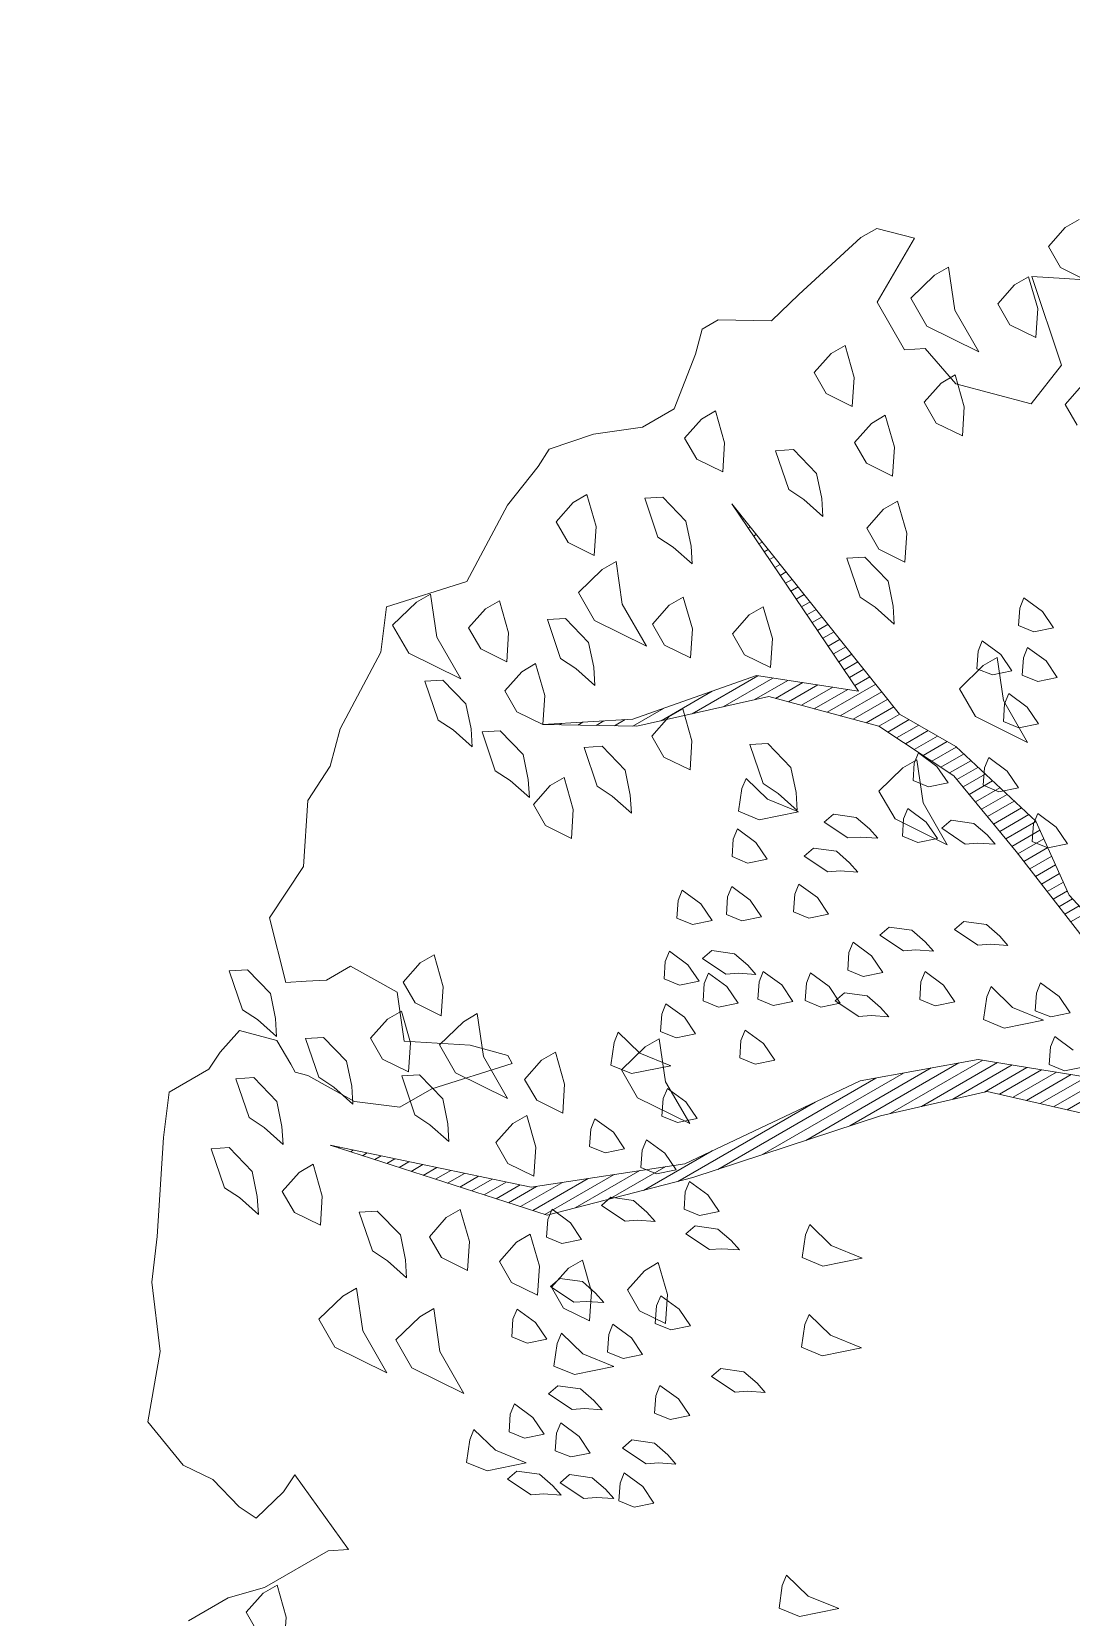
# Model space of a CAD drawing. Header units: metres. Extents: x 12093 to 20303, y 514 to 1412.
# Drawn here: x 19768.824 to 19770.395, y 685.717 to 688.113 of the extents above; entities that cross this region are included whole.
import ezdxf

# ---------------------------------------------------------------- set-up
doc = ezdxf.new("R2010")
doc.units = ezdxf.units.M
doc.layers.get('0').update_dxf_attribs({"lineweight": 13})
for name, color, linetype, lineweight in [('AMBI-GRASS', 104, 'Continuous', 20), ('ARBOLES', 52, 'Continuous', 13), ('grass', 64, 'Continuous', 13)]:
    doc.layers.add(name, color=color, linetype=linetype, lineweight=lineweight)

# ---------------------------------------------------------------- blocks, each defined once
blk = doc.blocks.new('ghgfghgh')
at = {"layer": 'ARBOLES', "lineweight": 20}
for p, q in [((20000.7793, 664.8432), (20000.9392, 664.6429)), ((20000.9001, 664.6647), (20000.7793, 664.8432)), ((20000.7797, 664.8425), (20000.7798, 664.8425)), ((20000.7848, 664.835), (20000.7855, 664.8354)), ((20000.7899, 664.8275), (20000.7912, 664.8283)), ((20000.795, 664.82), (20000.7969, 664.8211)), ((20000.8, 664.8125), (20000.8026, 664.814)), ((20000.8051, 664.805), (20000.8083, 664.8068)), ((20000.8102, 664.7975), (20000.814, 664.7997)), ((20000.8152, 664.79), (20000.8197, 664.7926)), ((20000.8203, 664.7825), (20000.8254, 664.7854)), ((20000.8254, 664.775), (20000.8311, 664.7783)), ((20000.8305, 664.7675), (20000.8368, 664.7712)), ((20000.8355, 664.76), (20000.8425, 664.764)), ((20000.8406, 664.7525), (20000.8482, 664.7569)), ((20000.8457, 664.745), (20000.8539, 664.7498)), ((20000.8507, 664.7375), (20000.8596, 664.7426)), ((20000.8558, 664.73), (20000.8653, 664.7355)), ((20000.8609, 664.7225), (20000.871, 664.7284)), ((20000.866, 664.7151), (20000.8767, 664.7212)), ((20000.871, 664.7076), (20000.8824, 664.7141)), ((20000.8761, 664.7001), (20000.8881, 664.707)), ((20000.8812, 664.6926), (20000.8938, 664.6998)), ((20000.8863, 664.6851), (20000.8995, 664.6927)), ((20000.8913, 664.6776), (20000.9052, 664.6856)), ((20000.685, 664.638), (20000.8029, 664.6795)), ((20000.7415, 664.6432), (20000.804, 664.6793)), ((20000.771, 664.6498), (20000.8183, 664.6771)), ((20000.8005, 664.6564), (20000.8326, 664.6749)), ((20000.8029, 664.6795), (20000.9001, 664.6647)), ((20000.8209, 664.6578), (20000.8469, 664.6728)), ((20000.8333, 664.6545), (20000.8612, 664.6706)), ((20000.8456, 664.6512), (20000.8755, 664.6684)), ((20000.8579, 664.6479), (20000.8898, 664.6662)), ((20000.8703, 664.6446), (20000.9166, 664.6713)), ((20000.8964, 664.6701), (20000.9109, 664.6784)), ((20000.8144, 664.6595), (20000.6888, 664.6314)), ((20000.7119, 664.6365), (20000.7605, 664.6646)), ((20000.9193, 664.6314), (20000.8144, 664.6595)), ((20000.8826, 664.6413), (20000.9223, 664.6642)), ((20000.8949, 664.6379), (20000.928, 664.657)), ((20000.9073, 664.6346), (20000.9337, 664.6499)), ((20000.5993, 664.6329), (20000.685, 664.638)), ((20000.6324, 664.6323), (20000.6373, 664.6351)), ((20000.6499, 664.632), (20000.6574, 664.6364)), ((20000.6675, 664.6317), (20000.6776, 664.6376)), ((20000.685, 664.6314), (20000.7143, 664.6483)), ((20000.9195, 664.6313), (20000.9394, 664.6428)), ((20000.9279, 664.6257), (20000.9484, 664.6376)), ((20000.9392, 664.6429), (20000.9927, 664.6118)), ((20000.6888, 664.6314), (20000.5993, 664.6329)), ((20000.6148, 664.6326), (20000.6171, 664.6339)), ((20000.9909, 664.5841), (20000.9193, 664.6314)), ((20000.9363, 664.6202), (20000.9574, 664.6323)), ((20000.9448, 664.6146), (20000.9664, 664.6271)), ((20000.9532, 664.609), (20000.9754, 664.6218)), ((20000.9616, 664.6035), (20000.9844, 664.6166)), ((20000.97, 664.5979), (20000.9932, 664.6113)), ((20000.9784, 664.5923), (20001.0001, 664.6048)), ((20000.9927, 664.6118), (20001.0692, 664.5407)), ((20000.9869, 664.5868), (20001.007, 664.5984)), ((20000.9939, 664.5804), (20001.0139, 664.592)), ((20001.0502, 664.512), (20000.9909, 664.5841)), ((20000.9997, 664.5734), (20001.0209, 664.5856)), ((20001.0056, 664.5663), (20001.0278, 664.5791)), ((20001.0114, 664.5592), (20001.0347, 664.5727)), ((20001.0172, 664.5522), (20001.0416, 664.5663)), ((20001.023, 664.5451), (20001.0485, 664.5598)), ((20001.0288, 664.538), (20001.0555, 664.5534)), ((20001.0347, 664.531), (20001.0624, 664.547)), ((20001.0405, 664.5239), (20001.0692, 664.5405)), ((20001.0463, 664.5168), (20001.073, 664.5322)), ((20001.0692, 664.5407), (20001.1009, 664.4703)), ((20001.052, 664.5097), (20001.0767, 664.524)), ((20001.0576, 664.5025), (20001.0804, 664.5157)), ((20001.1546, 664.3773), (20001.0502, 664.512)), ((20001.0632, 664.4953), (20001.0842, 664.5074)), ((20001.0688, 664.4881), (20001.0879, 664.4992)), ((20001.0743, 664.4809), (20001.0916, 664.4909)), ((20001.0799, 664.4737), (20001.0954, 664.4826)), ((20001.0855, 664.4665), (20001.0991, 664.4744)), ((20001.1009, 664.4703), (20001.1488, 664.4182)), ((20001.0911, 664.4593), (20001.1041, 664.4668)), ((20001.0967, 664.4521), (20001.1104, 664.46)), ((20001.1022, 664.4449), (20001.1166, 664.4532)), ((20001.086, 664.2687), (20001.1978, 664.3333)), ((20001.0989, 664.2657), (20001.2023, 664.3254)), ((20000.8499, 664.2366), (20000.9694, 664.3056)), ((20000.8919, 664.2505), (20000.9958, 664.3105)), ((20000.9017, 664.2933), (20001.014, 664.3138)), ((20000.9302, 664.2622), (20001.0184, 664.3131)), ((20000.9601, 664.269), (20001.0324, 664.3108)), ((20000.99, 664.2759), (20001.0465, 664.3085)), ((20001.014, 664.3138), (20001.1217, 664.2962)), ((20001.02, 664.2827), (20001.0606, 664.3062)), ((20001.0344, 664.2806), (20001.0746, 664.3039)), ((20000.7345, 664.2144), (20000.9017, 664.2933)), ((20000.7658, 664.2089), (20000.9166, 664.296)), ((20000.8078, 664.2228), (20000.943, 664.3008)), ((20001.0473, 664.2777), (20001.0887, 664.3016)), ((20001.0602, 664.2747), (20001.1028, 664.2993)), ((20001.0731, 664.2717), (20001.1169, 664.297)), ((20000.7278, 664.1975), (20000.8587, 664.273)), ((20001.0227, 664.2833), (20000.9209, 664.26)), ((20001.1762, 664.2478), (20001.0227, 664.2833)), ((20000.9209, 664.26), (20000.7421, 664.2012)), ((20000.3963, 664.232), (20000.5879, 664.1919)), ((20000.6033, 664.1653), (20000.3963, 664.232)), ((20000.4157, 664.2257), (20000.4185, 664.2274)), ((20000.6952, 664.189), (20000.7604, 664.2267)), ((20000.4273, 664.222), (20000.4317, 664.2246)), ((20000.4389, 664.2183), (20000.445, 664.2218)), ((20000.4505, 664.2145), (20000.4582, 664.219)), ((20000.4621, 664.2108), (20000.4715, 664.2163)), ((20000.4736, 664.2071), (20000.4848, 664.2135)), ((20000.5879, 664.1919), (20000.7345, 664.2144)), ((20000.6625, 664.1806), (20000.7163, 664.2117)), ((20000.4852, 664.2033), (20000.498, 664.2107)), ((20000.4968, 664.1996), (20000.5113, 664.2079)), ((20000.5084, 664.1959), (20000.5245, 664.2052)), ((20000.52, 664.1921), (20000.5378, 664.2024)), ((20000.5316, 664.1884), (20000.551, 664.1996)), ((20000.5432, 664.1847), (20000.5643, 664.1968)), ((20000.5779, 664.1735), (20000.6178, 664.1965)), ((20000.5895, 664.1697), (20000.6425, 664.2003)), ((20000.6011, 664.166), (20000.6671, 664.2041)), ((20000.7421, 664.2012), (20000.6033, 664.1653)), ((20000.6299, 664.1722), (20000.6917, 664.2079)), ((20000.5548, 664.1809), (20000.5775, 664.1941)), ((20000.5664, 664.1772), (20000.5932, 664.1927))]:
    blk.add_line(p, q, dxfattribs=at)
at = {"layer": 'grass'}
for p, q in [((20000.9024, 665.097), (20000.9175, 665.1057)), ((20000.9175, 665.1057), (20000.9533, 665.0962)), ((20001.0971, 665.1065), (20001.081, 665.0883)), ((20001.1104, 665.1141), (20001.0971, 665.1065)), ((20000.843, 665.0426), (20000.9024, 665.097)), ((20000.9533, 665.0962), (20000.9178, 665.0353)), ((20001.081, 665.0883), (20001.0925, 665.0684)), ((20000.9726, 665.0612), (20000.9498, 665.0392)), ((20000.9859, 665.0688), (20000.9726, 665.0612)), ((20000.9918, 665.0279), (20000.9859, 665.0688)), ((20001.0621, 665.0596), (20001.0488, 665.052)), ((20001.0708, 665.0292), (20001.0621, 665.0596)), ((20001.0651, 665.0598), (20001.0965, 665.0578)), ((20001.0936, 664.9754), (20001.0651, 665.0598)), ((20001.0925, 665.0684), (20001.1173, 665.0561)), ((20001.0965, 665.0578), (20001.1908, 665.0517)), ((20000.8171, 665.0175), (20000.843, 665.0426)), ((20001.0488, 665.052), (20001.0327, 665.0338)), ((20000.9178, 665.0353), (20000.944, 664.9899)), ((20000.9178, 665.0353), (20000.9178, 665.0353)), ((20000.9498, 665.0392), (20000.9652, 665.0126)), ((20001.0148, 664.988), (20000.9918, 665.0279)), ((20001.0327, 665.0338), (20001.0442, 665.0139)), ((20001.069, 665.0016), (20001.0708, 665.0292)), ((20000.7511, 665.0097), (20000.7662, 665.0184)), ((20000.7662, 665.0184), (20000.8171, 665.0175)), ((20000.9652, 665.0126), (20001.0148, 664.988)), ((20001.0442, 665.0139), (20001.069, 665.0016)), ((20000.7447, 664.9858), (20000.7511, 665.0097)), ((20000.7243, 664.9337), (20000.7447, 664.9858)), ((20000.8739, 664.9864), (20000.8578, 664.9683)), ((20000.8872, 664.9941), (20000.8739, 664.9864)), ((20000.8959, 664.9637), (20000.8872, 664.9941)), ((20000.944, 664.9899), (20000.9635, 664.9911)), ((20000.9635, 664.9911), (20000.9929, 664.9576)), ((20000.8578, 664.9683), (20000.8693, 664.9483)), ((20001.0645, 664.9385), (20001.0936, 664.9754)), ((20000.8941, 664.9361), (20000.8959, 664.9637)), ((20000.9787, 664.9583), (20000.9626, 664.9402)), ((20000.992, 664.966), (20000.9787, 664.9583)), ((20001.0007, 664.9356), (20000.992, 664.966)), ((20000.9929, 664.9576), (20001.0645, 664.9385)), ((20001.113, 664.9561), (20001.0969, 664.9379)), ((20000.8693, 664.9483), (20000.8941, 664.9361)), ((20000.9626, 664.9402), (20000.9741, 664.9202)), ((20001.0969, 664.9379), (20001.1084, 664.918)), ((20000.6941, 664.9162), (20000.7243, 664.9337)), ((20000.7503, 664.924), (20000.7342, 664.9058)), ((20000.7636, 664.9317), (20000.7503, 664.924)), ((20000.7723, 664.9012), (20000.7636, 664.9317)), ((20000.9255, 664.9276), (20000.9123, 664.9199)), ((20000.9343, 664.8972), (20000.9255, 664.9276)), ((20000.999, 664.908), (20001.0007, 664.9356)), ((20000.6053, 664.8952), (20000.6475, 664.9095)), ((20000.6475, 664.9095), (20000.6941, 664.9162)), ((20000.9123, 664.9199), (20000.8961, 664.9018)), ((20000.9741, 664.9202), (20000.999, 664.908)), ((20000.5946, 664.8789), (20000.6053, 664.8952)), ((20000.7342, 664.9058), (20000.7458, 664.8859)), ((20000.7706, 664.8736), (20000.7723, 664.9012)), ((20000.8209, 664.8938), (20000.8381, 664.8949)), ((20000.8335, 664.8567), (20000.8209, 664.8938)), ((20000.8381, 664.8949), (20000.8601, 664.8721)), ((20000.8961, 664.9018), (20000.9077, 664.8818)), ((20000.9325, 664.8696), (20000.9343, 664.8972)), ((20000.5655, 664.842), (20000.5946, 664.8789)), ((20000.7458, 664.8859), (20000.7706, 664.8736)), ((20000.9077, 664.8818), (20000.9325, 664.8696)), ((20000.8601, 664.8721), (20000.865, 664.8483)), ((20000.6411, 664.8521), (20000.6279, 664.8444)), ((20000.6499, 664.8216), (20000.6411, 664.8521)), ((20000.6964, 664.8485), (20000.7135, 664.8495)), ((20000.7089, 664.8114), (20000.6964, 664.8485)), ((20000.7135, 664.8495), (20000.7355, 664.8268)), ((20000.8478, 664.8473), (20000.8335, 664.8567)), ((20000.866, 664.8312), (20000.8478, 664.8473)), ((20000.865, 664.8483), (20000.866, 664.8312)), ((20000.5268, 664.7692), (20000.5655, 664.842)), ((20000.6279, 664.8444), (20000.6117, 664.8262)), ((20000.924, 664.8381), (20000.9079, 664.8199)), ((20000.9373, 664.8458), (20000.924, 664.8381)), ((20000.946, 664.8153), (20000.9373, 664.8458)), ((20000.6117, 664.8262), (20000.6233, 664.8063)), ((20000.6481, 664.794), (20000.6499, 664.8216)), ((20000.7355, 664.8268), (20000.7404, 664.803)), ((20000.9079, 664.8199), (20000.9195, 664.8)), ((20000.6233, 664.8063), (20000.6481, 664.794)), ((20000.7233, 664.802), (20000.7089, 664.8114)), ((20000.7414, 664.7859), (20000.7233, 664.802)), ((20000.7404, 664.803), (20000.7414, 664.7859)), ((20000.9443, 664.7877), (20000.946, 664.8153)), ((20000.669, 664.7884), (20000.6558, 664.7807)), ((20000.6749, 664.7475), (20000.669, 664.7884)), ((20000.889, 664.7913), (20000.9062, 664.7923)), ((20000.9016, 664.7542), (20000.889, 664.7913)), ((20000.9062, 664.7923), (20000.9282, 664.7696)), ((20000.9195, 664.8), (20000.9443, 664.7877)), ((20000.6558, 664.7807), (20000.633, 664.7587)), ((20000.45, 664.745), (20000.5268, 664.7692)), ((20000.4921, 664.7571), (20000.4788, 664.7495)), ((20000.498, 664.7162), (20000.4921, 664.7571)), ((20000.5268, 664.7692), (20000.5268, 664.7692)), ((20000.633, 664.7587), (20000.6483, 664.7321)), ((20000.9282, 664.7696), (20000.933, 664.7458)), ((20000.4448, 664.7017), (20000.45, 664.745)), ((20000.4788, 664.7495), (20000.456, 664.7275)), ((20000.5445, 664.7431), (20000.5284, 664.7249)), ((20000.5578, 664.7508), (20000.5445, 664.7431)), ((20000.5665, 664.7203), (20000.5578, 664.7508)), ((20000.698, 664.7076), (20000.6749, 664.7475)), ((20000.7197, 664.7467), (20000.7036, 664.7286)), ((20000.733, 664.7544), (20000.7197, 664.7467)), ((20000.7417, 664.724), (20000.733, 664.7544)), ((20000.8092, 664.7452), (20000.7959, 664.7375)), ((20000.8179, 664.7148), (20000.8092, 664.7452)), ((20000.9159, 664.7447), (20000.9016, 664.7542)), ((20000.9341, 664.7286), (20000.9159, 664.7447)), ((20000.933, 664.7458), (20000.9341, 664.7286)), ((20001.0537, 664.7438), (20001.0525, 664.7271)), ((20001.0577, 664.7536), (20001.0537, 664.7438)), ((20001.0753, 664.7407), (20001.0577, 664.7536)), ((20001.086, 664.7249), (20001.0753, 664.7407)), ((20000.456, 664.7275), (20000.4714, 664.7009)), ((20000.6036, 664.7329), (20000.6207, 664.7339)), ((20000.6161, 664.6958), (20000.6036, 664.7329)), ((20000.6207, 664.7339), (20000.6427, 664.7111)), ((20000.6483, 664.7321), (20000.698, 664.7076)), ((20000.7036, 664.7286), (20000.7151, 664.7086)), ((20000.7959, 664.7375), (20000.7798, 664.7194)), ((20001.0525, 664.7271), (20001.0672, 664.7211)), ((20000.521, 664.6763), (20000.498, 664.7162)), ((20000.5284, 664.7249), (20000.5399, 664.705)), ((20000.5647, 664.6927), (20000.5665, 664.7203)), ((20000.6427, 664.7111), (20000.6476, 664.6874)), ((20000.7399, 664.6963), (20000.7417, 664.724)), ((20000.7798, 664.7194), (20000.7913, 664.6994)), ((20000.8162, 664.6872), (20000.8179, 664.7148)), ((20001.018, 664.7126), (20001.014, 664.7028)), ((20001.0356, 664.6997), (20001.018, 664.7126)), ((20001.0672, 664.7211), (20001.086, 664.7249)), ((20000.4061, 664.6289), (20000.4448, 664.7017)), ((20000.4714, 664.7009), (20000.521, 664.6763)), ((20000.5399, 664.705), (20000.5647, 664.6927)), ((20000.6305, 664.6863), (20000.6161, 664.6958)), ((20000.7151, 664.7086), (20000.7399, 664.6963)), ((20000.7913, 664.6994), (20000.8162, 664.6872)), ((20001.014, 664.7028), (20001.0129, 664.6861)), ((20001.0323, 664.6967), (20001.019, 664.689)), ((20001.0382, 664.6558), (20001.0323, 664.6967)), ((20001.0463, 664.6839), (20001.0356, 664.6997)), ((20001.0572, 664.6966), (20001.0561, 664.6799)), ((20001.0612, 664.7064), (20001.0572, 664.6966)), ((20001.0788, 664.6935), (20001.0612, 664.7064)), ((20000.5791, 664.6832), (20000.5629, 664.6651)), ((20000.5923, 664.6909), (20000.5791, 664.6832)), ((20000.6011, 664.6605), (20000.5923, 664.6909)), ((20000.6486, 664.6702), (20000.6305, 664.6863)), ((20000.6476, 664.6874), (20000.6486, 664.6702)), ((20001.019, 664.689), (20000.9962, 664.667)), ((20001.0129, 664.6861), (20001.0276, 664.6801)), ((20001.0276, 664.6801), (20001.0463, 664.6839)), ((20001.0561, 664.6799), (20001.0708, 664.6739)), ((20001.0895, 664.6777), (20001.0788, 664.6935)), ((20000.4867, 664.6743), (20000.5039, 664.6753)), ((20000.4993, 664.6372), (20000.4867, 664.6743)), ((20000.5039, 664.6753), (20000.5259, 664.6525)), ((20000.5629, 664.6651), (20000.5745, 664.6451)), ((20000.9962, 664.667), (20001.0116, 664.6404)), ((20001.0708, 664.6739), (20001.0895, 664.6777)), ((20000.5259, 664.6525), (20000.5307, 664.6287)), ((20000.5993, 664.6329), (20000.6011, 664.6605)), ((20001.0392, 664.6525), (20001.0381, 664.6358)), ((20001.0612, 664.6159), (20001.0382, 664.6558)), ((20001.0432, 664.6623), (20001.0392, 664.6525)), ((20001.0608, 664.6494), (20001.0432, 664.6623)), ((20000.5136, 664.6277), (20000.4993, 664.6372)), ((20000.5745, 664.6451), (20000.5993, 664.6329)), ((20000.7192, 664.6401), (20000.7031, 664.6219)), ((20000.7325, 664.6477), (20000.7192, 664.6401)), ((20000.7412, 664.6173), (20000.7325, 664.6477)), ((20001.0116, 664.6404), (20001.0612, 664.6159)), ((20001.0381, 664.6358), (20001.0528, 664.6298)), ((20001.0715, 664.6336), (20001.0608, 664.6494)), ((20000.3965, 664.5931), (20000.4061, 664.6289)), ((20000.5318, 664.6116), (20000.5136, 664.6277)), ((20000.5307, 664.6287), (20000.5318, 664.6116)), ((20000.5412, 664.6259), (20000.5584, 664.627)), ((20000.5538, 664.5889), (20000.5412, 664.6259)), ((20000.5584, 664.627), (20000.5804, 664.6042)), ((20000.7031, 664.6219), (20000.7146, 664.6019)), ((20001.0528, 664.6298), (20001.0715, 664.6336)), ((20000.6384, 664.6111), (20000.6556, 664.6122)), ((20000.651, 664.574), (20000.6384, 664.6111)), ((20000.6556, 664.6122), (20000.6776, 664.5894)), ((20000.7395, 664.5897), (20000.7412, 664.6173)), ((20000.7965, 664.6137), (20000.8136, 664.6148)), ((20000.809, 664.5767), (20000.7965, 664.6137)), ((20000.8136, 664.6148), (20000.8356, 664.592)), ((20000.9572, 664.6059), (20000.9532, 664.5961)), ((20000.9748, 664.593), (20000.9572, 664.6059)), ((20000.375, 664.5605), (20000.3965, 664.5931)), ((20000.5804, 664.6042), (20000.5852, 664.5804)), ((20000.6776, 664.5894), (20000.6824, 664.5656)), ((20000.7146, 664.6019), (20000.7395, 664.5897)), ((20000.8356, 664.592), (20000.8405, 664.5682)), ((20000.9423, 664.5915), (20000.9195, 664.5695)), ((20000.9556, 664.5992), (20000.9423, 664.5915)), ((20000.9532, 664.5961), (20000.9521, 664.5794)), ((20000.9615, 664.5583), (20000.9556, 664.5992)), ((20000.9855, 664.5772), (20000.9748, 664.593)), ((20001.0201, 664.5917), (20001.0189, 664.575)), ((20001.0241, 664.6015), (20001.0201, 664.5917)), ((20001.0417, 664.5886), (20001.0241, 664.6015)), ((20000.5681, 664.5794), (20000.5538, 664.5889)), ((20000.5863, 664.5633), (20000.5681, 664.5794)), ((20000.5852, 664.5804), (20000.5863, 664.5633)), ((20000.6062, 664.5748), (20000.5901, 664.5566)), ((20000.6195, 664.5825), (20000.6062, 664.5748)), ((20000.6282, 664.552), (20000.6195, 664.5825)), ((20000.6653, 664.5646), (20000.651, 664.574)), ((20000.7928, 664.5816), (20000.7888, 664.5718)), ((20000.8133, 664.5618), (20000.7928, 664.5816)), ((20000.8234, 664.5672), (20000.809, 664.5767)), ((20000.9521, 664.5794), (20000.9668, 664.5734)), ((20000.9668, 664.5734), (20000.9855, 664.5772)), ((20001.0189, 664.575), (20001.0337, 664.5689)), ((20001.0524, 664.5727), (20001.0417, 664.5886)), ((20000.3709, 664.4977), (20000.375, 664.5605)), ((20000.6835, 664.5485), (20000.6653, 664.5646)), ((20000.6824, 664.5656), (20000.6835, 664.5485)), ((20000.7888, 664.5718), (20000.7857, 664.5502)), ((20000.8428, 664.5497), (20000.8133, 664.5618)), ((20000.8415, 664.5511), (20000.8234, 664.5672)), ((20000.8405, 664.5682), (20000.8415, 664.5511)), ((20000.9195, 664.5695), (20000.9349, 664.5429)), ((20001.0337, 664.5689), (20001.0524, 664.5727)), ((20000.5901, 664.5566), (20000.6016, 664.5367)), ((20000.6264, 664.5244), (20000.6282, 664.552)), ((20000.7857, 664.5502), (20000.8053, 664.5422)), ((20000.8053, 664.5422), (20000.8428, 664.5497)), ((20000.8673, 664.5397), (20000.8762, 664.5475)), ((20000.8762, 664.5475), (20000.8978, 664.5444)), ((20000.8978, 664.5444), (20000.9105, 664.5335)), ((20000.947, 664.5529), (20000.943, 664.5431)), ((20000.9646, 664.54), (20000.947, 664.5529)), ((20000.9845, 664.5184), (20000.9615, 664.5583)), ((20001.0709, 664.548), (20001.0669, 664.5382)), ((20001.0885, 664.5351), (20001.0709, 664.548)), ((20000.6016, 664.5367), (20000.6264, 664.5244)), ((20000.7846, 664.5335), (20000.7806, 664.5237)), ((20000.8022, 664.5205), (20000.7846, 664.5335)), ((20000.8898, 664.5248), (20000.8673, 664.5397)), ((20000.9105, 664.5335), (20000.9183, 664.5246)), ((20000.9349, 664.5429), (20000.9845, 664.5184)), ((20000.943, 664.5431), (20000.9419, 664.5264)), ((20000.9753, 664.5242), (20000.9646, 664.54)), ((20000.9793, 664.534), (20000.9882, 664.5418)), ((20001.0018, 664.519), (20000.9793, 664.534)), ((20000.9882, 664.5418), (20001.0098, 664.5386)), ((20001.0098, 664.5386), (20001.0225, 664.5277)), ((20001.0669, 664.5382), (20001.0657, 664.5215)), ((20001.0992, 664.5193), (20001.0885, 664.5351)), ((20000.7806, 664.5237), (20000.7795, 664.507)), ((20000.8129, 664.5047), (20000.8022, 664.5205)), ((20000.8483, 664.5074), (20000.8572, 664.5152)), ((20000.8572, 664.5152), (20000.8789, 664.5121)), ((20000.9016, 664.5257), (20000.8898, 664.5248)), ((20000.9183, 664.5246), (20000.9016, 664.5257)), ((20000.9419, 664.5264), (20000.9566, 664.5204)), ((20000.9566, 664.5204), (20000.9753, 664.5242)), ((20001.0136, 664.5199), (20001.0018, 664.519)), ((20001.0303, 664.5188), (20001.0136, 664.5199)), ((20001.0225, 664.5277), (20001.0303, 664.5188)), ((20001.0657, 664.5215), (20001.0804, 664.5155)), ((20001.0804, 664.5155), (20001.0992, 664.5193)), ((20000.7795, 664.507), (20000.7942, 664.5009)), ((20000.7942, 664.5009), (20000.8129, 664.5047)), ((20000.8708, 664.4925), (20000.8483, 664.5074)), ((20000.8789, 664.5121), (20000.8916, 664.5012)), ((20000.8916, 664.5012), (20000.8994, 664.4923)), ((20000.3386, 664.4488), (20000.3709, 664.4977)), ((20000.8826, 664.4934), (20000.8708, 664.4925)), ((20000.8994, 664.4923), (20000.8826, 664.4934)), ((20000.7321, 664.4749), (20000.7281, 664.4651)), ((20000.7497, 664.462), (20000.7321, 664.4749)), ((20000.7753, 664.4686), (20000.7742, 664.4519)), ((20000.7793, 664.4784), (20000.7753, 664.4686)), ((20000.7969, 664.4655), (20000.7793, 664.4784)), ((20000.8392, 664.4711), (20000.8381, 664.4544)), ((20000.8432, 664.4809), (20000.8392, 664.4711)), ((20000.8608, 664.468), (20000.8432, 664.4809)), ((20000.7281, 664.4651), (20000.7269, 664.4484)), ((20000.7604, 664.4461), (20000.7497, 664.462)), ((20000.8076, 664.4497), (20000.7969, 664.4655)), ((20000.8381, 664.4544), (20000.8528, 664.4484)), ((20000.8715, 664.4522), (20000.8608, 664.468)), ((20000.3541, 664.3871), (20000.3386, 664.4488)), ((20000.7269, 664.4484), (20000.7417, 664.4423)), ((20000.7417, 664.4423), (20000.7604, 664.4461)), ((20000.7742, 664.4519), (20000.7889, 664.4459)), ((20000.7889, 664.4459), (20000.8076, 664.4497)), ((20000.8528, 664.4484), (20000.8715, 664.4522)), ((20000.9205, 664.4321), (20000.9294, 664.4399)), ((20000.9294, 664.4399), (20000.951, 664.4368)), ((20000.9914, 664.4375), (20001.0003, 664.4453)), ((20001.0003, 664.4453), (20001.0219, 664.4422)), ((20001.0219, 664.4422), (20001.0346, 664.4313)), ((20000.8949, 664.4255), (20000.8909, 664.4157)), ((20000.9125, 664.4125), (20000.8949, 664.4255)), ((20000.943, 664.4172), (20000.9205, 664.4321)), ((20000.951, 664.4368), (20000.9637, 664.4259)), ((20000.9637, 664.4259), (20000.9715, 664.417)), ((20001.0139, 664.4226), (20000.9914, 664.4375)), ((20001.0257, 664.4235), (20001.0139, 664.4226)), ((20001.0424, 664.4224), (20001.0257, 664.4235)), ((20001.0346, 664.4313), (20001.0424, 664.4224)), ((20000.4955, 664.4134), (20000.4822, 664.4057)), ((20000.5042, 664.3829), (20000.4955, 664.4134)), ((20000.7198, 664.4169), (20000.7158, 664.4071)), ((20000.7374, 664.404), (20000.7198, 664.4169)), ((20000.7512, 664.4098), (20000.7601, 664.4176)), ((20000.7737, 664.3949), (20000.7512, 664.4098)), ((20000.7601, 664.4176), (20000.7818, 664.4145)), ((20000.7818, 664.4145), (20000.7945, 664.4036)), ((20000.8909, 664.4157), (20000.8898, 664.3989)), ((20000.9232, 664.3967), (20000.9125, 664.4125)), ((20000.9548, 664.4181), (20000.943, 664.4172)), ((20000.9715, 664.417), (20000.9548, 664.4181)), ((20000.3003, 664.3982), (20000.3175, 664.3992)), ((20000.3129, 664.3611), (20000.3003, 664.3982)), ((20000.3175, 664.3992), (20000.3395, 664.3765)), ((20000.4158, 664.4025), (20000.3931, 664.3894)), ((20000.4603, 664.3778), (20000.4158, 664.4025)), ((20000.4822, 664.4057), (20000.4661, 664.3875)), ((20000.7158, 664.4071), (20000.7147, 664.3904)), ((20000.7481, 664.3882), (20000.7374, 664.404)), ((20000.757, 664.396), (20000.753, 664.3862)), ((20000.7746, 664.3831), (20000.757, 664.396)), ((20000.7855, 664.3958), (20000.7737, 664.3949)), ((20000.8023, 664.3947), (20000.7855, 664.3958)), ((20000.7945, 664.4036), (20000.8023, 664.3947)), ((20000.8092, 664.3976), (20000.8052, 664.3878)), ((20000.8268, 664.3847), (20000.8092, 664.3976)), ((20000.8544, 664.3963), (20000.8504, 664.3865)), ((20000.872, 664.3834), (20000.8544, 664.3963)), ((20000.8898, 664.3989), (20000.9045, 664.3929)), ((20000.9045, 664.3929), (20000.9232, 664.3967)), ((20000.9635, 664.3974), (20000.9595, 664.3876)), ((20000.9811, 664.3845), (20000.9635, 664.3974)), ((20000.3736, 664.3882), (20000.3541, 664.3871)), ((20000.3931, 664.3894), (20000.3736, 664.3882)), ((20000.467, 664.3312), (20000.4603, 664.3778)), ((20000.4661, 664.3875), (20000.4776, 664.3676)), ((20000.5024, 664.3553), (20000.5042, 664.3829)), ((20000.7147, 664.3904), (20000.7294, 664.3844)), ((20000.7294, 664.3844), (20000.7481, 664.3882)), ((20000.753, 664.3862), (20000.7519, 664.3695)), ((20000.7853, 664.3673), (20000.7746, 664.3831)), ((20000.8052, 664.3878), (20000.804, 664.3711)), ((20000.8375, 664.3689), (20000.8268, 664.3847)), ((20000.8504, 664.3865), (20000.8493, 664.3698)), ((20000.8827, 664.3675), (20000.872, 664.3834)), ((20000.9595, 664.3876), (20000.9584, 664.3709)), ((20000.9918, 664.3687), (20000.9811, 664.3845)), ((20001.0264, 664.3832), (20001.0223, 664.3734)), ((20001.0469, 664.3633), (20001.0264, 664.3832)), ((20001.0736, 664.3867), (20001.0696, 664.3769)), ((20001.0912, 664.3738), (20001.0736, 664.3867)), ((20000.3395, 664.3765), (20000.3444, 664.3527)), ((20000.4776, 664.3676), (20000.5024, 664.3553)), ((20000.7165, 664.3668), (20000.7125, 664.357)), ((20000.7341, 664.3539), (20000.7165, 664.3668)), ((20000.7519, 664.3695), (20000.7666, 664.3635)), ((20000.7666, 664.3635), (20000.7853, 664.3673)), ((20000.804, 664.3711), (20000.8187, 664.3651)), ((20000.8187, 664.3651), (20000.8375, 664.3689)), ((20000.8493, 664.3698), (20000.864, 664.3637)), ((20000.864, 664.3637), (20000.8827, 664.3675)), ((20000.8778, 664.3695), (20000.8867, 664.3773)), ((20000.9003, 664.3546), (20000.8778, 664.3695)), ((20000.8867, 664.3773), (20000.9083, 664.3742)), ((20000.9083, 664.3742), (20000.921, 664.3633)), ((20000.921, 664.3633), (20000.9288, 664.3544)), ((20000.9584, 664.3709), (20000.9731, 664.3649)), ((20000.9731, 664.3649), (20000.9918, 664.3687)), ((20001.0223, 664.3734), (20001.0192, 664.3518)), ((20001.0763, 664.3513), (20001.0469, 664.3633)), ((20001.0696, 664.3769), (20001.0685, 664.3602)), ((20001.1019, 664.358), (20001.0912, 664.3738)), ((20000.3272, 664.3517), (20000.3129, 664.3611)), ((20000.3454, 664.3356), (20000.3272, 664.3517)), ((20000.3444, 664.3527), (20000.3454, 664.3356)), ((20000.451, 664.3522), (20000.4349, 664.3341)), ((20000.4643, 664.3599), (20000.451, 664.3522)), ((20000.473, 664.3295), (20000.4643, 664.3599)), ((20000.5234, 664.3497), (20000.5006, 664.3277)), ((20000.5367, 664.3574), (20000.5234, 664.3497)), ((20000.5426, 664.3164), (20000.5367, 664.3574)), ((20000.7125, 664.357), (20000.7114, 664.3403)), ((20000.7448, 664.3381), (20000.7341, 664.3539)), ((20000.9121, 664.3555), (20000.9003, 664.3546)), ((20000.9288, 664.3544), (20000.9121, 664.3555)), ((20001.0192, 664.3518), (20001.0388, 664.3437)), ((20001.0388, 664.3437), (20001.0763, 664.3513)), ((20001.0685, 664.3602), (20001.0832, 664.3542)), ((20001.0832, 664.3542), (20001.1019, 664.358)), ((20000.2915, 664.3207), (20000.3099, 664.3414)), ((20000.3099, 664.3414), (20000.3457, 664.3318)), ((20000.373, 664.3338), (20000.3901, 664.3348)), ((20000.3856, 664.2967), (20000.373, 664.3338)), ((20000.3901, 664.3348), (20000.4121, 664.3121)), ((20000.4349, 664.3341), (20000.4464, 664.3141)), ((20000.6711, 664.3396), (20000.6671, 664.3298)), ((20000.6916, 664.3198), (20000.6711, 664.3396)), ((20000.7101, 664.3334), (20000.6968, 664.3257)), ((20000.716, 664.2925), (20000.7101, 664.3334)), ((20000.7114, 664.3403), (20000.7261, 664.3343)), ((20000.7261, 664.3343), (20000.7448, 664.3381)), ((20000.792, 664.3417), (20000.788, 664.3319)), ((20000.8096, 664.3288), (20000.792, 664.3417)), ((20001.087, 664.3355), (20001.0829, 664.3257)), ((20001.1046, 664.3226), (20001.087, 664.3355)), ((20000.2808, 664.3044), (20000.2915, 664.3207)), ((20000.3457, 664.3318), (20000.3588, 664.3091)), ((20000.467, 664.3312), (20000.467, 664.3312)), ((20000.5299, 664.3272), (20000.467, 664.3312)), ((20000.4712, 664.3018), (20000.473, 664.3295)), ((20000.5006, 664.3277), (20000.516, 664.3011)), ((20000.5657, 664.3176), (20000.5299, 664.3272)), ((20000.57, 664.31), (20000.5657, 664.3176)), ((20000.6111, 664.3206), (20000.5978, 664.3129)), ((20000.6198, 664.2901), (20000.6111, 664.3206)), ((20000.6671, 664.3298), (20000.6639, 664.3082)), ((20000.6968, 664.3257), (20000.6741, 664.3037)), ((20000.721, 664.3078), (20000.6916, 664.3198)), ((20000.788, 664.3319), (20000.7869, 664.3152)), ((20000.8203, 664.3129), (20000.8096, 664.3288)), ((20001.0829, 664.3257), (20001.0818, 664.309)), ((20000.2429, 664.2826), (20000.2808, 664.3044)), ((20000.3588, 664.3091), (20000.3631, 664.3015)), ((20000.4121, 664.3121), (20000.417, 664.2883)), ((20000.4464, 664.3141), (20000.4712, 664.3018)), ((20000.4932, 664.2858), (20000.57, 664.31)), ((20000.5656, 664.2766), (20000.5426, 664.3164)), ((20000.5978, 664.3129), (20000.5817, 664.2947)), ((20000.6639, 664.3082), (20000.6836, 664.3002)), ((20000.6741, 664.3037), (20000.6894, 664.2771)), ((20000.6836, 664.3002), (20000.721, 664.3078)), ((20000.7869, 664.3152), (20000.8016, 664.3092)), ((20000.8016, 664.3092), (20000.8203, 664.3129)), ((20001.0818, 664.309), (20001.0965, 664.303)), ((20001.0965, 664.303), (20001.1153, 664.3068)), ((20000.3065, 664.2954), (20000.3237, 664.2964)), ((20000.3191, 664.2583), (20000.3065, 664.2954)), ((20000.3237, 664.2964), (20000.3457, 664.2737)), ((20000.3631, 664.3015), (20000.3751, 664.2983)), ((20000.3751, 664.2983), (20000.4196, 664.2736)), ((20000.3999, 664.2872), (20000.3856, 664.2967)), ((20000.418, 664.2711), (20000.3999, 664.2872)), ((20000.417, 664.2883), (20000.418, 664.2711)), ((20000.4646, 664.298), (20000.4817, 664.299)), ((20000.4771, 664.2609), (20000.4646, 664.298)), ((20000.4817, 664.299), (20000.5037, 664.2763)), ((20000.516, 664.3011), (20000.5656, 664.2766)), ((20000.5817, 664.2947), (20000.5933, 664.2748)), ((20000.6181, 664.2625), (20000.6198, 664.2901)), ((20000.7391, 664.2526), (20000.716, 664.2925)), ((20000.2377, 664.2392), (20000.2429, 664.2826)), ((20000.3457, 664.2737), (20000.3505, 664.2499)), ((20000.4196, 664.2736), (20000.4629, 664.2684)), ((20000.4629, 664.2684), (20000.4932, 664.2858)), ((20000.5037, 664.2763), (20000.5086, 664.2525)), ((20000.5933, 664.2748), (20000.6181, 664.2625)), ((20000.6894, 664.2771), (20000.7391, 664.2526)), ((20000.7139, 664.2764), (20000.7127, 664.2597)), ((20000.7179, 664.2862), (20000.7139, 664.2764)), ((20000.7355, 664.2733), (20000.7179, 664.2862)), ((20000.7462, 664.2575), (20000.7355, 664.2733)), ((20000.3334, 664.2489), (20000.3191, 664.2583)), ((20000.4915, 664.2515), (20000.4771, 664.2609)), ((20000.5838, 664.2604), (20000.5705, 664.2528)), ((20000.5925, 664.23), (20000.5838, 664.2604)), ((20000.6488, 664.2572), (20000.6448, 664.2474)), ((20000.6664, 664.2443), (20000.6488, 664.2572)), ((20000.7127, 664.2597), (20000.7274, 664.2537)), ((20000.7274, 664.2537), (20000.7462, 664.2575)), ((20000.3516, 664.2327), (20000.3334, 664.2489)), ((20000.3505, 664.2499), (20000.3516, 664.2327)), ((20000.5096, 664.2354), (20000.4915, 664.2515)), ((20000.5086, 664.2525), (20000.5096, 664.2354)), ((20000.5705, 664.2528), (20000.5544, 664.2346)), ((20000.6448, 664.2474), (20000.6437, 664.2307)), ((20000.6771, 664.2285), (20000.6664, 664.2443)), ((20000.2316, 664.1449), (20000.2377, 664.2392)), ((20000.283, 664.2286), (20000.3001, 664.2297)), ((20000.2956, 664.1915), (20000.283, 664.2286)), ((20000.3001, 664.2297), (20000.3222, 664.2069)), ((20000.4041, 664.2295), (20000.4052, 664.2301)), ((20000.5544, 664.2346), (20000.5659, 664.2147)), ((20000.5907, 664.2024), (20000.5925, 664.23)), ((20000.6437, 664.2307), (20000.6584, 664.2247)), ((20000.6584, 664.2247), (20000.6771, 664.2285)), ((20000.6938, 664.2274), (20000.6927, 664.2107)), ((20000.6978, 664.2372), (20000.6938, 664.2274)), ((20000.7154, 664.2243), (20000.6978, 664.2372)), ((20000.3802, 664.2138), (20000.3669, 664.2061)), ((20000.3889, 664.1834), (20000.3802, 664.2138)), ((20000.5659, 664.2147), (20000.5907, 664.2024)), ((20000.7261, 664.2085), (20000.7154, 664.2243)), ((20000.3222, 664.2069), (20000.327, 664.1831)), ((20000.3669, 664.2061), (20000.3508, 664.188)), ((20000.6927, 664.2107), (20000.7074, 664.2047)), ((20000.7074, 664.2047), (20000.7261, 664.2085)), ((20000.7388, 664.1975), (20000.7348, 664.1877)), ((20000.7564, 664.1846), (20000.7388, 664.1975)), ((20000.3099, 664.1821), (20000.2956, 664.1915)), ((20000.328, 664.166), (20000.3099, 664.1821)), ((20000.327, 664.1831), (20000.328, 664.166)), ((20000.3508, 664.188), (20000.3623, 664.168)), ((20000.3871, 664.1558), (20000.3889, 664.1834)), ((20000.6551, 664.1746), (20000.664, 664.1824)), ((20000.664, 664.1824), (20000.6856, 664.1793)), ((20000.7348, 664.1877), (20000.7337, 664.171)), ((20000.7671, 664.1688), (20000.7564, 664.1846)), ((20000.3623, 664.168), (20000.3871, 664.1558)), ((20000.4242, 664.1683), (20000.4414, 664.1693)), ((20000.4368, 664.1312), (20000.4242, 664.1683)), ((20000.4414, 664.1693), (20000.4634, 664.1466)), ((20000.5204, 664.1706), (20000.5071, 664.163)), ((20000.5291, 664.1402), (20000.5204, 664.1706)), ((20000.6079, 664.171), (20000.6038, 664.1612)), ((20000.6255, 664.1581), (20000.6079, 664.171)), ((20000.6776, 664.1597), (20000.6551, 664.1746)), ((20000.6856, 664.1793), (20000.6983, 664.1683)), ((20000.6983, 664.1683), (20000.7061, 664.1594)), ((20000.7337, 664.171), (20000.7484, 664.165)), ((20000.7484, 664.165), (20000.7671, 664.1688)), ((20000.5071, 664.163), (20000.491, 664.1448)), ((20000.6038, 664.1612), (20000.6027, 664.1445)), ((20000.6361, 664.1423), (20000.6255, 664.1581)), ((20000.6894, 664.1605), (20000.6776, 664.1597)), ((20000.7061, 664.1594), (20000.6894, 664.1605)), ((20000.7355, 664.1474), (20000.7444, 664.1552)), ((20000.7444, 664.1552), (20000.766, 664.1521)), ((20000.766, 664.1521), (20000.7787, 664.1412)), ((20000.8536, 664.1564), (20000.8495, 664.1466)), ((20000.8741, 664.1365), (20000.8536, 664.1564)), ((20000.2264, 664.1015), (20000.2316, 664.1449)), ((20000.4634, 664.1466), (20000.4682, 664.1228)), ((20000.491, 664.1448), (20000.5025, 664.1249)), ((20000.5273, 664.1126), (20000.5291, 664.1402)), ((20000.5739, 664.1395), (20000.5577, 664.1213)), ((20000.5872, 664.1471), (20000.5739, 664.1395)), ((20000.5959, 664.1167), (20000.5872, 664.1471)), ((20000.6027, 664.1445), (20000.6174, 664.1385)), ((20000.6174, 664.1385), (20000.6361, 664.1423)), ((20000.758, 664.1325), (20000.7355, 664.1474)), ((20000.7787, 664.1412), (20000.7865, 664.1323)), ((20000.8495, 664.1466), (20000.8464, 664.125)), ((20000.9035, 664.1245), (20000.8741, 664.1365)), ((20000.4511, 664.1218), (20000.4368, 664.1312)), ((20000.4693, 664.1057), (20000.4511, 664.1218)), ((20000.4682, 664.1228), (20000.4693, 664.1057)), ((20000.5025, 664.1249), (20000.5273, 664.1126)), ((20000.5577, 664.1213), (20000.5693, 664.1013)), ((20000.6368, 664.1226), (20000.6235, 664.1149)), ((20000.6455, 664.0922), (20000.6368, 664.1226)), ((20000.7698, 664.1334), (20000.758, 664.1325)), ((20000.7865, 664.1323), (20000.7698, 664.1334)), ((20000.8464, 664.125), (20000.866, 664.1169)), ((20000.866, 664.1169), (20000.9035, 664.1245)), ((20000.5941, 664.0891), (20000.5959, 664.1167)), ((20000.6235, 664.1149), (20000.6074, 664.0968)), ((20000.6959, 664.1124), (20000.6798, 664.0942)), ((20000.7092, 664.1201), (20000.6959, 664.1124)), ((20000.7179, 664.0896), (20000.7092, 664.1201)), ((20000.2343, 664.0355), (20000.2264, 664.1015)), ((20000.4217, 664.0959), (20000.4084, 664.0882)), ((20000.4276, 664.055), (20000.4217, 664.0959)), ((20000.5693, 664.1013), (20000.5941, 664.0891)), ((20000.6063, 664.0973), (20000.6152, 664.1051)), ((20000.6288, 664.0823), (20000.6063, 664.0973)), ((20000.6074, 664.0968), (20000.6189, 664.0768)), ((20000.6152, 664.1051), (20000.6368, 664.102)), ((20000.6368, 664.102), (20000.6495, 664.091)), ((20000.6437, 664.0645), (20000.6455, 664.0922)), ((20000.6495, 664.091), (20000.6573, 664.0821)), ((20000.6798, 664.0942), (20000.6913, 664.0743)), ((20000.4084, 664.0882), (20000.3856, 664.0662)), ((20000.4951, 664.0763), (20000.4818, 664.0686)), ((20000.501, 664.0353), (20000.4951, 664.0763)), ((20000.5747, 664.0759), (20000.5707, 664.0661)), ((20000.5923, 664.063), (20000.5747, 664.0759)), ((20000.6189, 664.0768), (20000.6437, 664.0645)), ((20000.6406, 664.0832), (20000.6288, 664.0823)), ((20000.6573, 664.0821), (20000.6406, 664.0832)), ((20000.7074, 664.0788), (20000.7063, 664.0621)), ((20000.7115, 664.0886), (20000.7074, 664.0788)), ((20000.7291, 664.0757), (20000.7115, 664.0886)), ((20000.7161, 664.062), (20000.7179, 664.0896)), ((20000.7398, 664.0599), (20000.7291, 664.0757)), ((20000.3856, 664.0662), (20000.401, 664.0396)), ((20000.4818, 664.0686), (20000.459, 664.0466)), ((20000.5707, 664.0661), (20000.5696, 664.0494)), ((20000.603, 664.0471), (20000.5923, 664.063)), ((20000.666, 664.0614), (20000.662, 664.0516)), ((20000.6836, 664.0485), (20000.666, 664.0614)), ((20000.6913, 664.0743), (20000.7161, 664.062)), ((20000.7063, 664.0621), (20000.721, 664.0561)), ((20000.8489, 664.061), (20000.8458, 664.0394)), ((20000.8529, 664.0708), (20000.8489, 664.061)), ((20000.8734, 664.051), (20000.8529, 664.0708)), ((20000.4506, 664.0151), (20000.4276, 664.055)), ((20000.459, 664.0466), (20000.4744, 664.02)), ((20000.5696, 664.0494), (20000.5843, 664.0434)), ((20000.5843, 664.0434), (20000.603, 664.0471)), ((20000.6168, 664.0529), (20000.6128, 664.0431)), ((20000.6373, 664.0331), (20000.6168, 664.0529)), ((20000.662, 664.0516), (20000.6609, 664.0349)), ((20000.6943, 664.0327), (20000.6836, 664.0485)), ((20000.721, 664.0561), (20000.7398, 664.0599)), ((20000.9028, 664.039), (20000.8734, 664.051)), ((20000.2227, 663.9683), (20000.2343, 664.0355)), ((20000.401, 664.0396), (20000.4506, 664.0151)), ((20000.524, 663.9954), (20000.501, 664.0353)), ((20000.6128, 664.0431), (20000.6097, 664.0215)), ((20000.6667, 664.0211), (20000.6373, 664.0331)), ((20000.6609, 664.0349), (20000.6756, 664.0289)), ((20000.6756, 664.0289), (20000.6943, 664.0327)), ((20000.8458, 664.0394), (20000.8654, 664.0314)), ((20000.8654, 664.0314), (20000.9028, 664.039)), ((20000.4744, 664.02), (20000.524, 663.9954)), ((20000.6097, 664.0215), (20000.6293, 664.0135)), ((20000.6293, 664.0135), (20000.6667, 664.0211)), ((20000.76, 664.0115), (20000.7689, 664.0193)), ((20000.7689, 664.0193), (20000.7906, 664.0162)), ((20000.7906, 664.0162), (20000.8033, 664.0053)), ((20000.6046, 663.995), (20000.6135, 664.0028)), ((20000.6135, 664.0028), (20000.6351, 663.9997)), ((20000.7108, 664.0031), (20000.7068, 663.9933)), ((20000.7284, 663.9902), (20000.7108, 664.0031)), ((20000.7825, 663.9966), (20000.76, 664.0115)), ((20000.8033, 664.0053), (20000.8111, 663.9964)), ((20000.572, 663.9854), (20000.568, 663.9756)), ((20000.5896, 663.9725), (20000.572, 663.9854)), ((20000.6271, 663.9801), (20000.6046, 663.995)), ((20000.6351, 663.9997), (20000.6478, 663.9888)), ((20000.6478, 663.9888), (20000.6556, 663.9799)), ((20000.7068, 663.9933), (20000.7057, 663.9766)), ((20000.7391, 663.9743), (20000.7284, 663.9902)), ((20000.7943, 663.9975), (20000.7825, 663.9966)), ((20000.8111, 663.9964), (20000.7943, 663.9975)), ((20000.568, 663.9756), (20000.5669, 663.9589)), ((20000.6003, 663.9567), (20000.5896, 663.9725)), ((20000.6389, 663.981), (20000.6271, 663.9801)), ((20000.6556, 663.9799), (20000.6389, 663.981)), ((20000.7057, 663.9766), (20000.7204, 663.9705)), ((20000.7204, 663.9705), (20000.7391, 663.9743)), ((20000.2564, 663.9272), (20000.2227, 663.9683)), ((20000.5335, 663.9611), (20000.5295, 663.9513)), ((20000.554, 663.9413), (20000.5335, 663.9611)), ((20000.5669, 663.9589), (20000.5816, 663.9529)), ((20000.5816, 663.9529), (20000.6003, 663.9567)), ((20000.6121, 663.9576), (20000.611, 663.9409)), ((20000.6162, 663.9674), (20000.6121, 663.9576)), ((20000.6338, 663.9545), (20000.6162, 663.9674)), ((20000.5295, 663.9513), (20000.5264, 663.9297)), ((20000.5834, 663.9293), (20000.554, 663.9413)), ((20000.611, 663.9409), (20000.6257, 663.9349)), ((20000.6444, 663.9387), (20000.6338, 663.9545)), ((20000.675, 663.9434), (20000.6839, 663.9512)), ((20000.6975, 663.9284), (20000.675, 663.9434)), ((20000.6839, 663.9512), (20000.7055, 663.948)), ((20000.7055, 663.948), (20000.7182, 663.9371)), ((20000.2847, 663.9133), (20000.2564, 663.9272)), ((20000.5264, 663.9297), (20000.546, 663.9217)), ((20000.546, 663.9217), (20000.5834, 663.9293)), ((20000.6257, 663.9349), (20000.6444, 663.9387)), ((20000.7093, 663.9293), (20000.6975, 663.9284)), ((20000.726, 663.9282), (20000.7093, 663.9293)), ((20000.7182, 663.9371), (20000.726, 663.9282)), ((20000.3097, 663.8874), (20000.2847, 663.9133)), ((20000.3627, 663.918), (20000.3519, 663.9017)), ((20000.4139, 663.8467), (20000.3627, 663.918)), ((20000.5656, 663.9137), (20000.5745, 663.9215)), ((20000.5881, 663.8988), (20000.5656, 663.9137)), ((20000.5745, 663.9215), (20000.5961, 663.9184)), ((20000.5961, 663.9184), (20000.6088, 663.9075)), ((20000.6157, 663.9104), (20000.6246, 663.9182)), ((20000.6382, 663.8955), (20000.6157, 663.9104)), ((20000.6246, 663.9182), (20000.6462, 663.9151)), ((20000.6462, 663.9151), (20000.6589, 663.9042)), ((20000.6727, 663.9099), (20000.6716, 663.8932)), ((20000.6768, 663.9198), (20000.6727, 663.9099)), ((20000.6944, 663.9068), (20000.6768, 663.9198)), ((20000.3519, 663.9017), (20000.326, 663.8766)), ((20000.5999, 663.8997), (20000.5881, 663.8988)), ((20000.6166, 663.8986), (20000.5999, 663.8997)), ((20000.6088, 663.9075), (20000.6166, 663.8986)), ((20000.65, 663.8964), (20000.6382, 663.8955)), ((20000.6667, 663.8952), (20000.65, 663.8964)), ((20000.6589, 663.9042), (20000.6667, 663.8952)), ((20000.7051, 663.891), (20000.6944, 663.9068)), ((20000.326, 663.8766), (20000.3097, 663.8874)), ((20000.6716, 663.8932), (20000.6863, 663.8872)), ((20000.6863, 663.8872), (20000.7051, 663.891)), ((20000.3339, 663.8106), (20000.3944, 663.8455)), ((20000.3944, 663.8455), (20000.4139, 663.8467)), ((20000.8314, 663.8222), (20000.8274, 663.8124)), ((20000.8519, 663.8024), (20000.8314, 663.8222)), ((20000.2993, 663.8007), (20000.3339, 663.8106)), ((20000.3325, 663.8051), (20000.3164, 663.7869)), ((20000.3458, 663.8128), (20000.3325, 663.8051)), ((20000.3545, 663.7823), (20000.3458, 663.8128)), ((20000.8274, 663.8124), (20000.8243, 663.7908)), ((20000.2614, 663.7788), (20000.2993, 663.8007)), ((20000.8243, 663.7908), (20000.8439, 663.7828)), ((20000.8439, 663.7828), (20000.8813, 663.7904)), ((20000.8813, 663.7904), (20000.8519, 663.8024)), ((20000.3164, 663.7869), (20000.3279, 663.767)), ((20000.3527, 663.7547), (20000.3545, 663.7823))]:
    blk.add_line(p, q, dxfattribs=at)
blk = doc.blocks.new('Arbust11')
for p, q in [((0.0378, 0.4871), (-0.0937, 0.9403)), ((0.0408, 0.4825), (0.0377, 0.9348)), ((0.0408, 0.5449), (0.1405, 0.941)), ((-0.1618, 0.888), (0.0377, 0.4856)), ((0.0439, 0.4856), (0.3088, 0.8724)), ((0.0595, 0.5199), (0.1997, 0.8474)), ((0.0377, 0.4856), (-0.274, 0.8225)), ((-0.0621, 0.5573), (-0.3332, 0.7944)), ((0.0439, 0.4794), (0.3805, 0.7788)), ((-0.3488, 0.7476), (0.0408, 0.4856)), ((0.0283, 0.4856), (-0.3738, 0.7039)), ((0.047, 0.4794), (0.4366, 0.6759)), ((0.0314, 0.4856), (-0.4049, 0.6104)), ((-0.433, 0.5262), (0.0439, 0.4825)), ((0.0533, 0.4887), (0.474, 0.5137)), ((0.0439, 0.4825), (-0.4267, 0.4669)), ((-0.0527, 0.4794), (-0.4267, 0.3952)), ((0.047, 0.4856), (0.499, 0.4263)), ((0.0501, 0.4794), (0.2901, 0.0832)), ((0.0408, 0.4762), (-0.3893, 0.2673)), ((0.0408, 0.47), (-0.3364, 0.2174)), ((0.0408, 0.4731), (-0.274, 0.1581)), ((0.0377, 0.4669), (-0.2117, 0.0988)), ((0.0501, 0.4638), (-0.0215, 0.0146)), ((0.0501, 0.4731), (0.4304, 0.2454)), ((0.0533, 0.47), (0.1935, 0.0177)), ((0.0564, 0.4762), (0.3649, 0.1425)), ((0.072, 0.4762), (0.4647, 0.3484)), ((0.0501, 0.4544), (-0.1088, 0.0209)), ((0.0533, 0.4451), (0.0907, 0.0271))]:
    blk.add_line(p, q)

msp = doc.modelspace()

# ---------------------------------------------------------------- block references
at = {"layer": 'AMBI-GRASS', "ltscale": 0.05, "xscale": 1.499999999998325, "yscale": 1.499999999998325, "zscale": 1.499999999998325, "rotation": 49.16166176348414}
for p in [(19770.3162, 688.3488), (19771.5602, 688.0878)]:
    msp.add_blockref('Arbust11', p, dxfattribs=at)
at = {"layer": 'Defpoints', "lineweight": 20, "xscale": 1.586003757394792, "yscale": 1.586003757394792, "zscale": 1.586003757394792}
msp.add_blockref('ghgfghgh', (-11951.4291, -367.0442), dxfattribs=at)

doc.saveas('drawing.dxf')
